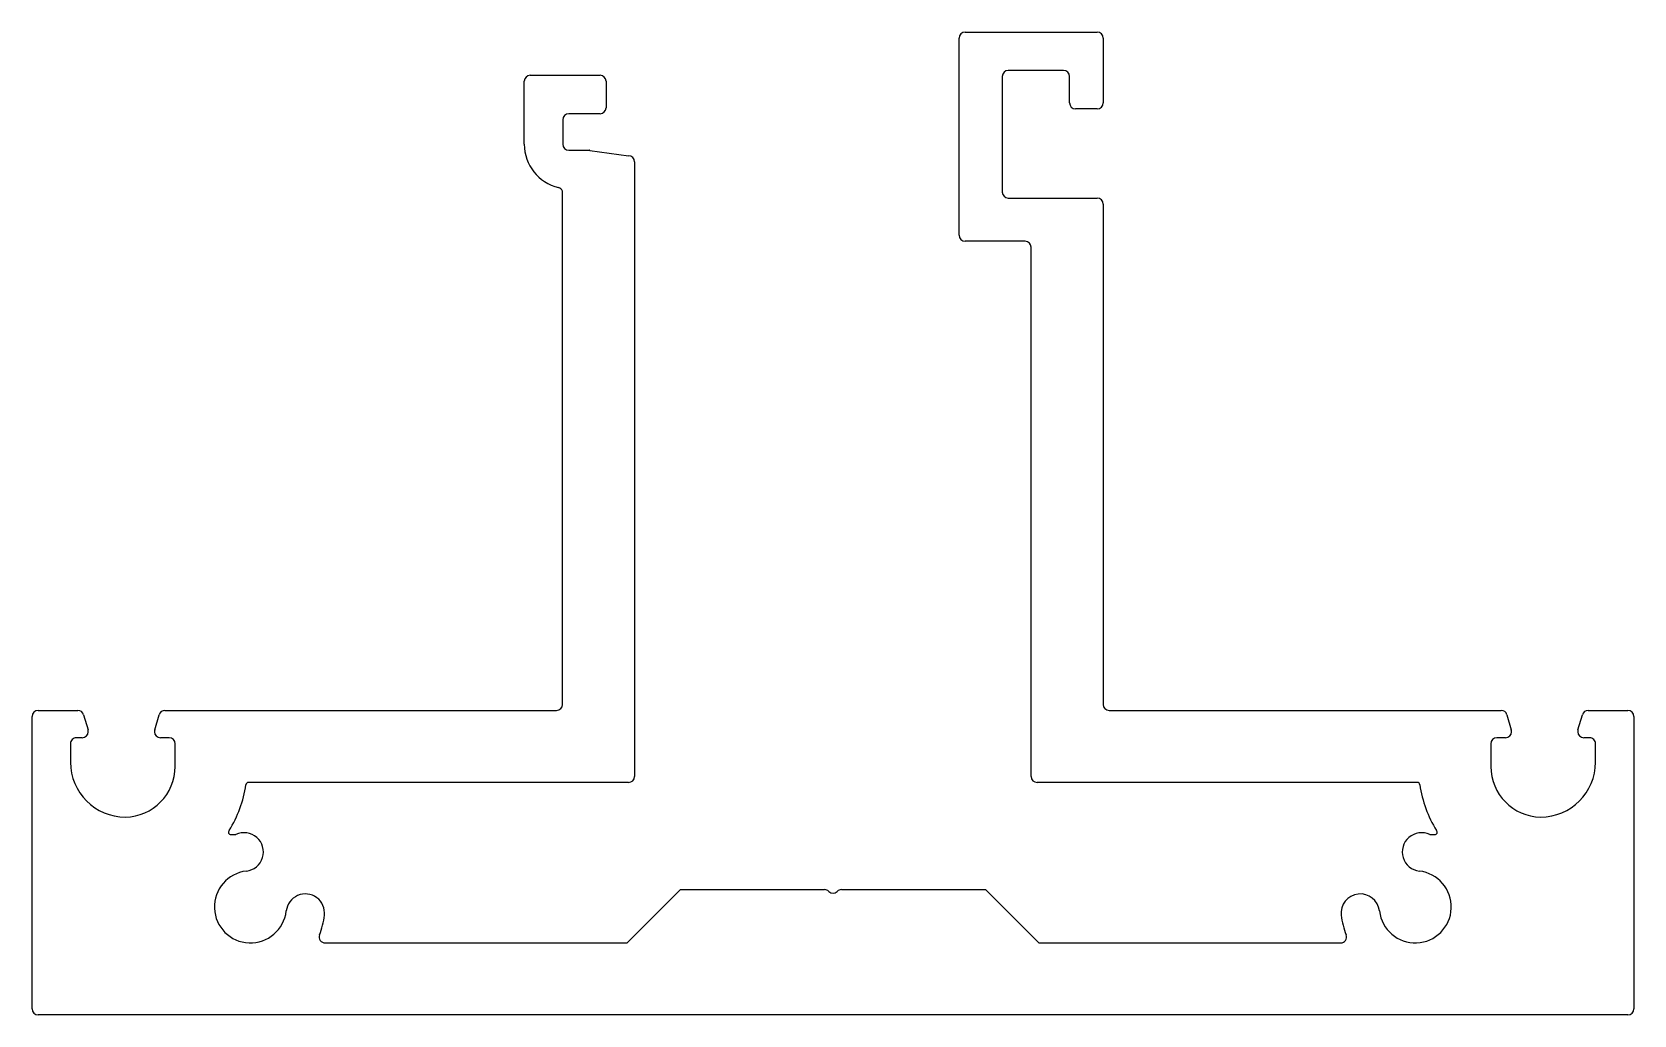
# Model space of a CAD drawing. Header units: inches. Extents: x -32.5 to 34.2, y -0.2 to 40.7.
import ezdxf

# ---------------------------------------------------------------- set-up
doc = ezdxf.new("R2010")
doc.units = ezdxf.units.IN
doc.header["$MEASUREMENT"] = 0
doc.layers.add('CLIP', color=7, linetype='Continuous')

msp = doc.modelspace()

# ---------------------------------------------------------------- linework, layer by layer
at = {"layer": 'CLIP', "ltscale": 10}
for p, q in [((6.367, 40.747), (11.867, 40.747)), ((6.117, 32.288), (6.117, 40.497)), ((12.117, 40.497), (12.117, 37.797)), ((-11.976, 36.074), (-11.976, 38.697)), ((-11.726, 38.947), (-8.826, 38.947)), ((-8.576, 38.697), (-8.576, 37.597)), ((7.917, 38.897), (7.917, 34.088)), ((10.467, 39.147), (8.167, 39.147)), ((10.717, 37.797), (10.717, 38.897)), ((-8.826, 37.347), (-10.126, 37.347)), ((11.867, 37.547), (10.967, 37.547)), ((-10.376, 37.097), (-10.376, 36.074)), ((-10.126, 35.824), (-9.279, 35.824)), ((-9.245, 35.821), (-7.636, 35.596)), ((-7.386, 35.346), (-7.386, 9.761)), ((-10.558, 34.275), (-10.558, 34.275)), ((-10.386, 12.761), (-10.386, 34.129)), ((8.167, 33.838), (11.867, 33.838)), ((12.117, 33.588), (12.117, 19.803)), ((8.867, 32.038), (6.367, 32.038)), ((9.117, 9.761), (9.117, 31.788)), ((12.117, 19.803), (12.117, 12.761)), ((-32.466, 0.083), (-32.466, 12.261)), ((-32.216, 12.511), (-30.561, 12.511)), ((-30.317, 12.328), (-30.134, 11.696)), ((-27.36, 11.696), (-27.177, 12.328)), ((-26.933, 12.511), (-10.636, 12.511)), ((12.367, 12.511), (28.679, 12.511)), ((28.919, 12.331), (29.103, 11.696)), ((31.878, 11.696), (32.061, 12.328)), ((32.305, 12.511), (33.959, 12.511)), ((34.209, 12.261), (34.209, 0.083)), ((-30.378, 11.371), (-30.616, 11.371)), ((-26.757, 11.371), (-27.116, 11.371)), ((28.859, 11.371), (28.501, 11.371)), ((32.359, 11.371), (32.122, 11.371)), ((-30.866, 11.121), (-30.866, 10.356)), ((-26.507, 10.178), (-26.507, 11.121)), ((28.251, 11.121), (28.251, 10.178)), ((32.609, 10.356), (32.609, 11.121)), ((-7.636, 9.511), (-23.455, 9.511)), ((25.186, 9.511), (9.367, 9.511)), ((-24.182, 7.34), (-23.981, 7.34)), ((25.711, 7.34), (25.913, 7.34)), ((-7.696, 2.833), (-5.478, 5.051)), ((-5.478, 5.051), (0.518, 5.051)), ((0.695, 4.978), (0.695, 4.978)), ((1.225, 5.051), (7.222, 5.051)), ((7.222, 5.051), (9.439, 2.833)), ((-20.268, 2.833), (-7.696, 2.833)), ((9.439, 2.833), (21.998, 2.833)), ((33.959, -0.167), (-32.216, -0.167))]:
    msp.add_line(p, q, dxfattribs=at)
for centre, radius, start, end in [((6.367, 40.497), 0.25, 90, 180), ((11.867, 40.497), 0.25, 0, 90), ((-11.726, 38.697), 0.25, 90, 180), ((-8.826, 38.697), 0.25, 0, 90), ((8.167, 38.897), 0.25, 90, 180), ((10.467, 38.897), 0.25, 360, 90), ((-10.126, 37.097), 0.25, 90, 180), ((-8.826, 37.597), 0.25, 270, 0), ((10.967, 37.797), 0.25, 180, 270), ((11.867, 37.797), 0.25, 270, 0), ((-10.126, 36.074), 1.85, 180, 256.50662), ((-10.126, 36.074), 0.25, 180, 270), ((-9.279, 35.574), 0.25, 82.04401, 90), ((-7.636, 35.346), 0.25, 0, 90), ((-10.616, 34.032), 0.25, 23.07393, 76.50662), ((8.167, 34.088), 0.25, 180, 270), ((11.867, 33.588), 0.25, 0, 90), ((6.367, 32.288), 0.25, 180, 270), ((8.867, 31.788), 0.25, 0, 90), ((-10.636, 12.761), 0.25, 270, 0), ((12.367, 12.761), 0.25, 180, 270), ((-32.216, 12.261), 0.25, 90, 180), ((-30.561, 12.257), 0.254, 16.14434, 90), ((-26.933, 12.257), 0.254, 90, 163.85566), ((28.679, 12.261), 0.25, 16.14434, 90), ((32.305, 12.257), 0.254, 90, 163.85566), ((33.959, 12.261), 0.25, 360, 90), ((-30.616, 11.121), 0.25, 89.99996, 180.00004), ((-30.378, 11.625), 0.254, 270, 360), ((-30.378, 11.625), 0.254, 0, 16.14434), ((-27.116, 11.625), 0.254, 163.85566, 180), ((-27.116, 11.625), 0.254, 180, 270), ((-26.757, 11.121), 0.25, 360, 90), ((28.501, 11.121), 0.25, 90, 180), ((28.859, 11.625), 0.254, 270, 360), ((28.859, 11.625), 0.254, 360, 16.14434), ((32.122, 11.625), 0.254, 163.85566, 180), ((32.122, 11.625), 0.254, 180, 270), ((32.359, 11.121), 0.25, 359.99996, 90.00004), ((-28.581, 10.356), 2.285, 180, 270), ((-28.614, 10.178), 2.107, 270.9111, 360), ((30.358, 10.178), 2.107, 180, 269.0889), ((30.324, 10.356), 2.285, 270, 360), ((-28.614, 10.178), 5.107, 328.52248, 351.38773), ((-23.466, 9.413), 0.0987, 83.55562, 180), ((-7.636, 9.761), 0.25, 270, 360), ((9.367, 9.761), 0.25, 180, 270), ((25.197, 9.413), 0.0987, 360, 96.44438), ((30.345, 10.178), 5.107, 188.61227, 211.47752), ((-24.193, 7.438), 0.0987, 131.61911, 276.44438), ((-23.636, 6.618), 0.8, 276.50005, 115.51508), ((25.367, 6.618), 0.8, 64.48492, 263.49995), ((25.924, 7.438), 0.0987, 263.55562, 48.38089), ((-23.376, 4.332), 1.5, 96.50005, 353.49995), ((25.106, 4.332), 1.5, 186.50005, 83.49995), ((-21.091, 4.072), 0.8, 353.49995, 173.49995), ((0.518, 4.801), 0.25, 45, 90), ((0.872, 5.155), 0.25, 225, 315), ((1.225, 4.801), 0.25, 90, 135), ((22.821, 4.072), 0.8, 6.50005, 186.50005), ((-23.376, 4.332), 3.1, 337.89286, 353.49995), ((25.106, 4.332), 3.1, 186.50005, 202.10714), ((-20.268, 3.083), 0.25, 160.72405, 270), ((21.998, 3.083), 0.25, 270, 19.27595), ((-32.216, 0.083), 0.25, 180, 270), ((33.959, 0.083), 0.25, 270, 0)]:
    msp.add_arc(centre, radius, start, end, dxfattribs=at)

doc.saveas('drawing.dxf')
